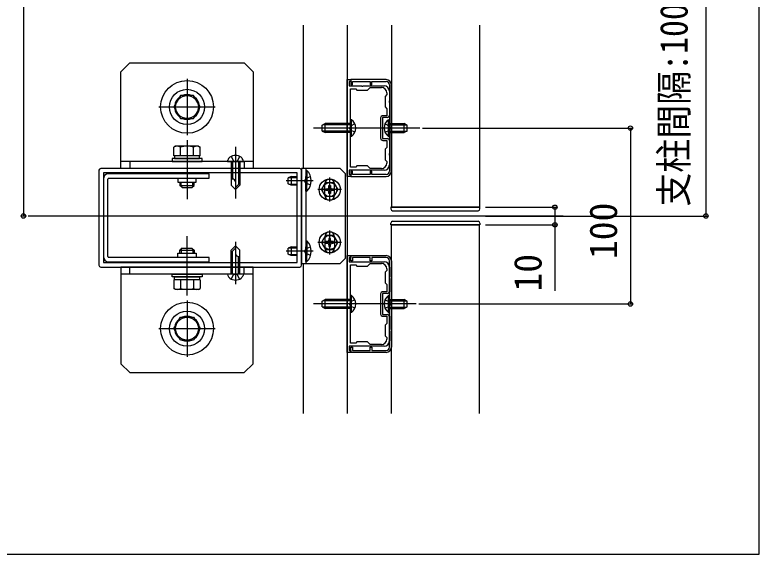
# Model space of a CAD drawing. Units: millimetres, scale not verified. Extents: x -875 to 875, y -1307 to 1299.
# Drawn here: x 579.2 to 875, y -1307 to -1092.5 of the extents above; entities that cross this region are included whole.
import ezdxf
from ezdxf.enums import TextEntityAlignment as Align

# ---------------------------------------------------------------- set-up
doc = ezdxf.new("R2010")
doc.units = ezdxf.units.MM
doc.header["$LTSCALE"] = 4
for name, color, linetype in [('0-2_YKK_11', 7, 'Continuous'), ('0-3_YKK_12', 2, 'Continuous'), ('0-4_YKK_13', 4, 'Continuous'), ('0-5_YKK_D', 6, 'Continuous'), ('0-6_YKK_ZWAK', 7, 'Continuous')]:
    doc.layers.add(name, color=color, linetype=linetype)
doc.styles.add('ＭＳ ゴシック', font='')
doc.styles.get('ＭＳ ゴシック').set_extended_font_data('MS Gothic')

msp = doc.modelspace()

# ---------------------------------------------------------------- linework, layer by layer
at = {"layer": '0-2_YKK_11'}
for p, q in [((728.07, -1120.35), (728.07, -1154.65)), ((728.84, -1154.65), (728.84, -1120.35)), ((724.57, -1133.51), (724.57, -1141.49)), ((612.64, -1154.3), (612.64, -1192.1)), ((692.44, -1153.6), (613.34, -1153.6)), ((693.14, -1192.1), (693.14, -1154.3)), ((728.07, -1224.65), (728.07, -1190.35)), ((728.84, -1190.35), (728.84, -1224.65)), ((613.34, -1192.8), (692.44, -1192.8)), ((724.57, -1203.51), (724.57, -1211.49))]:
    msp.add_line(p, q, dxfattribs=at)
for points in [[(711.34, -1156.75), (711.34, -1118.25), (712.74, -1118.25), (712.74, -1118.95), (712.04, -1118.95), (712.04, -1120.7), (716.97, -1120.7), (717.098, -1120.784), (717.483, -1120.784), (717.611, -1120.7), (725.97, -1120.7)], [(726.74, -1118.25), (712.74, -1118.25), (712.74, -1120.35), (713.44, -1120.35), (713.44, -1119.02), (720.441, -1119.02), (720.441, -1120.35), (721.141, -1120.35), (721.141, -1119.02), (726.74, -1119.02)], [(712.6, -1153.04), (712.6, -1121.96), (714.7, -1121.96), (715.19, -1122.45), (719.39, -1122.45), (720.44, -1121.4), (724.92, -1121.4)], [(727.02, -1123.5), (727.02, -1124.2), (726.32, -1124.9), (726.32, -1129.1), (727.02, -1129.8), (727.02, -1132.6), (725.48, -1132.6)], [(728.07, -1122.8), (728.07, -1126.679), (727.986, -1126.808), (727.986, -1127.192), (728.07, -1127.321), (728.07, -1132.6)], [(727.37, -1133.3), (725.27, -1133.3), (725.27, -1141.7), (727.37, -1141.7)], [(725.48, -1142.4), (727.02, -1142.4), (727.02, -1145.2), (726.32, -1145.9), (726.32, -1150.1), (727.02, -1150.8), (727.02, -1151.5)], [(728.07, -1142.4), (728.07, -1147.679), (727.986, -1147.808), (727.986, -1148.192), (728.07, -1148.321), (728.07, -1152.2)], [(724.92, -1153.6), (720.44, -1153.6), (719.39, -1152.55), (715.19, -1152.55), (714.7, -1153.04), (712.6, -1153.04)], [(725.97, -1154.3), (717.611, -1154.3), (717.483, -1154.216), (717.098, -1154.216), (716.97, -1154.3), (712.04, -1154.3), (712.04, -1156.05), (712.74, -1156.05), (712.74, -1156.75), (711.34, -1156.75)], [(726.74, -1155.98), (721.141, -1155.98), (721.141, -1154.65), (720.441, -1154.65), (720.441, -1155.98), (713.44, -1155.98), (713.44, -1154.65), (712.74, -1154.65), (712.74, -1156.75), (726.74, -1156.75)], [(711.34, -1226.75), (711.34, -1188.25), (712.74, -1188.25), (712.74, -1188.95), (712.04, -1188.95), (712.04, -1190.7), (716.97, -1190.7), (717.098, -1190.784), (717.483, -1190.784), (717.611, -1190.7), (725.97, -1190.7)], [(726.74, -1189.02), (721.141, -1189.02), (721.141, -1190.35), (720.441, -1190.35), (720.441, -1189.02), (713.44, -1189.02), (713.44, -1190.35), (712.74, -1190.35), (712.74, -1188.25), (726.74, -1188.25)], [(712.6, -1223.04), (712.6, -1191.96), (714.7, -1191.96), (715.19, -1192.45), (719.39, -1192.45), (720.44, -1191.4), (724.92, -1191.4)], [(727.02, -1193.5), (727.02, -1194.2), (726.32, -1194.9), (726.32, -1199.1), (727.02, -1199.8), (727.02, -1202.6), (725.48, -1202.6)], [(728.07, -1192.8), (728.07, -1196.679), (727.986, -1196.808), (727.986, -1197.192), (728.07, -1197.321), (728.07, -1202.6)], [(727.37, -1203.3), (725.27, -1203.3), (725.27, -1211.7), (727.37, -1211.7)], [(725.48, -1212.4), (727.02, -1212.4), (727.02, -1215.2), (726.32, -1215.9), (726.32, -1220.1), (727.02, -1220.8), (727.02, -1221.5)], [(728.07, -1212.4), (728.07, -1217.679), (727.986, -1217.808), (727.986, -1218.192), (728.07, -1218.321), (728.07, -1222.2)], [(725.97, -1224.3), (717.611, -1224.3), (717.483, -1224.216), (717.098, -1224.216), (716.97, -1224.3), (712.04, -1224.3), (712.04, -1226.05), (712.74, -1226.05), (712.74, -1226.75), (711.34, -1226.75)], [(724.92, -1223.6), (720.44, -1223.6), (719.39, -1222.55), (715.19, -1222.55), (714.7, -1223.04), (712.6, -1223.04)], [(726.74, -1226.75), (712.74, -1226.75), (712.74, -1224.65), (713.44, -1224.65), (713.44, -1225.98), (720.441, -1225.98), (720.441, -1224.65), (721.141, -1224.65), (721.141, -1225.98), (726.74, -1225.98)]]:
    msp.add_lwpolyline(points, dxfattribs=at)
msp.add_lwpolyline([(614.39, -1191.05), (691.39, -1191.05), (691.39, -1155.35), (614.39, -1155.35)], close=True, dxfattribs=at)
for centre, radius, start, end in [((725.97, -1122.8), 2.1, 0.00001, 89.99999), ((726.74, -1120.35), 2.1, 0.00001, 89.99999), ((726.74, -1120.35), 1.33, 0.00037, 90.00035), ((724.92, -1123.5), 2.1, 0.00001, 89.99999), ((725.48, -1133.51), 0.91, 90.00001, 179.99999), ((727.37, -1132.6), 0.7, 270.00001, 359.99999), ((725.48, -1141.49), 0.91, 180.00001, 269.99999), ((727.37, -1142.4), 0.7, 0.00001, 89.99999), ((724.92, -1151.5), 2.1, 270.00001, 359.99999), ((725.97, -1152.2), 2.1, 270.00001, 359.99999), ((613.34, -1154.3), 0.7, 90.00001, 179.99999), ((692.44, -1154.3), 0.7, 0.00001, 89.99999), ((726.74, -1154.65), 1.33, 270.00001, 359.99999), ((726.74, -1154.65), 2.1, 270.00001, 359.99999), ((726.74, -1190.35), 2.1, 0.00001, 89.99999), ((724.92, -1193.5), 2.1, 0.00001, 89.99999), ((725.97, -1192.8), 2.1, 0.00001, 89.99999), ((726.74, -1190.35), 1.33, 0.00001, 89.99999), ((613.34, -1192.1), 0.7, 180.00001, 269.99999), ((692.44, -1192.1), 0.7, 270.00001, 359.99999), ((725.48, -1203.51), 0.91, 90.00001, 179.99999), ((727.37, -1202.6), 0.7, 270.00001, 359.99999), ((725.48, -1211.49), 0.91, 180.00001, 269.99999), ((727.37, -1212.4), 0.7, 0.00001, 89.99999), ((724.92, -1221.5), 2.1, 270.00001, 359.99999), ((725.97, -1222.2), 2.1, 270.00001, 359.99999), ((726.74, -1224.65), 2.1, 270.00001, 359.99999), ((726.74, -1224.65), 1.33, 269.99965, 359.99963)]:
    msp.add_arc(centre, radius, start, end, dxfattribs=at)
at = {"layer": '0-3_YKK_12'}
for p, q in [((693.84, -1096.555), (693.84, -1153.6)), ((711.34, -1096.555), (711.34, -1251.037)), ((728.84, -1096.555), (728.84, -1169)), ((763.84, -1096.555), (763.84, -1169)), ((728.84, -1169), (763.84, -1169)), ((797.07, -1172.5), (584.522, -1172.5)), ((728.84, -1251.037), (728.84, -1176)), ((728.84, -1176), (763.84, -1176)), ((763.84, -1251.037), (763.84, -1176)), ((693.84, -1191.4), (693.84, -1251.037))]:
    msp.add_line(p, q, dxfattribs=at)
at = {"layer": '0-4_YKK_13'}
for p, q in [((621.39, -1115.1), (624.89, -1111.6)), ((624.89, -1111.6), (670.39, -1111.6)), ((673.89, -1115.1), (670.39, -1111.6)), ((647.64, -1117.9), (647.64, -1140.3)), ((636.44, -1129.1), (658.84, -1129.1)), ((701.4, -1136.31), (702.59, -1135.75)), ((712.6, -1135.75), (702.59, -1135.75)), ((712.6, -1140.825), (712.6, -1134.175)), ((728.07, -1140.825), (728.07, -1134.175)), ((728.07, -1135.75), (733.88, -1135.75)), ((735.07, -1136.31), (733.88, -1135.75)), ((740.172, -1137.5), (697.9, -1137.5)), ((701.4, -1138.69), (701.4, -1136.31)), ((701.4, -1138.69), (702.59, -1139.25)), ((712.6, -1136.208), (701.617, -1136.208)), ((728.07, -1136.208), (734.854, -1136.208)), ((735.07, -1138.69), (733.88, -1139.25)), ((735.07, -1138.69), (735.07, -1136.31)), ((712.6, -1138.792), (701.617, -1138.792)), ((712.957, -1140.825), (712.6, -1140.825)), ((727.714, -1140.825), (728.07, -1140.825)), ((728.07, -1138.792), (734.854, -1138.792)), ((647.64, -1142.305), (647.64, -1165.826)), ((643.09, -1144.71), (642.386, -1145.116)), ((642.386, -1148.56), (642.386, -1145.116)), ((652.19, -1144.71), (643.09, -1144.71)), ((645.013, -1148.56), (645.013, -1145.116)), ((650.267, -1148.56), (650.267, -1145.116)), ((652.19, -1144.71), (652.894, -1145.116)), ((652.894, -1148.56), (652.894, -1145.116)), ((666.89, -1144.92), (666.89, -1165.5)), ((652.894, -1148.56), (642.386, -1148.56)), ((650.44, -1148.56), (644.84, -1148.56)), ((663.74, -1150.8), (663.875, -1150.297)), ((673.89, -1150.8), (621.39, -1150.8)), ((624.89, -1150.8), (624.89, -1153.6)), ((665.665, -1150.8), (665.665, -1157.8)), ((668.115, -1150.8), (668.115, -1159.9)), ((670.39, -1150.8), (670.39, -1153.6)), ((694.89, -1153.6), (694.89, -1191.4)), ((694.89, -1154.37), (694.89, -1160.25)), ((694.89, -1154.37), (695.247, -1154.37)), ((695.247, -1154.37), (695.247, -1160.25)), ((614.39, -1157.8), (614.39, -1188.6)), ((616.14, -1188.6), (616.14, -1157.8)), ((616.49, -1157.45), (656.39, -1157.45)), ((644.84, -1159.06), (644.84, -1160.32)), ((645.294, -1160.774), (645.294, -1159.06)), ((649.987, -1160.774), (649.987, -1159.06)), ((650.44, -1160.32), (650.44, -1159.06)), ((665.665, -1157.8), (665.14, -1157.8)), ((668.64, -1159.375), (666.89, -1161.125)), ((697.757, -1158.5), (687.051, -1158.5)), ((689.08, -1156.75), (687.89, -1157.31)), ((687.89, -1159.69), (687.89, -1157.31)), ((688.107, -1157.208), (691.39, -1157.208)), ((689.08, -1156.75), (691.39, -1156.75)), ((689.08, -1156.75), (689.08, -1160.25)), ((694.89, -1162.63), (694.89, -1156.75)), ((695.247, -1162.63), (695.247, -1156.75)), ((704.34, -1166.756), (704.34, -1157.244)), ((644.84, -1160.32), (650.44, -1160.32)), ((645.68, -1161.16), (644.84, -1160.32)), ((645.68, -1161.16), (649.6, -1161.16)), ((649.6, -1161.16), (650.44, -1160.32)), ((689.08, -1160.25), (687.89, -1159.69)), ((688.107, -1159.792), (691.39, -1159.792)), ((691.39, -1160.25), (689.08, -1160.25)), ((709.096, -1162), (699.584, -1162)), ((702.415, -1164.275), (702.415, -1159.725)), ((706.265, -1164.275), (706.265, -1159.725)), ((694.89, -1162.63), (695.247, -1162.63)), ((693.14, -1191.256), (693.14, -1170.544)), ((728.84, -1169), (763.84, -1169)), ((729.33, -1170.4), (763.35, -1170.4)), ((764.05, -1169.7), (764.05, -1169)), ((728.84, -1176), (763.84, -1176)), ((729.33, -1174.6), (763.35, -1174.6)), ((764.05, -1175.3), (764.05, -1176)), ((704.34, -1187.756), (704.34, -1178.244)), ((647.64, -1204.095), (647.64, -1180.574)), ((666.89, -1182.799), (666.89, -1199.558)), ((694.89, -1182.37), (694.89, -1188.25)), ((694.89, -1182.37), (695.247, -1182.37)), ((695.247, -1182.37), (695.247, -1188.25)), ((709.096, -1183), (699.584, -1183)), ((702.415, -1180.725), (702.415, -1185.275)), ((706.265, -1180.725), (706.265, -1185.275)), ((645.68, -1185.24), (644.84, -1186.08)), ((645.294, -1185.626), (645.294, -1187.34)), ((645.68, -1185.24), (649.6, -1185.24)), ((649.6, -1185.24), (650.44, -1186.08)), ((649.987, -1185.626), (649.987, -1187.34)), ((665.14, -1187.025), (666.89, -1185.275)), ((689.08, -1184.75), (687.89, -1185.31)), ((687.89, -1187.69), (687.89, -1185.31)), ((688.107, -1185.208), (691.39, -1185.208)), ((689.08, -1184.75), (691.39, -1184.75)), ((689.08, -1184.75), (689.08, -1188.25)), ((694.89, -1190.63), (694.89, -1184.75)), ((695.247, -1190.63), (695.247, -1184.75)), ((656.39, -1188.95), (616.49, -1188.95)), ((644.84, -1186.08), (650.44, -1186.08)), ((644.84, -1187.34), (644.84, -1186.08)), ((650.44, -1186.08), (650.44, -1187.34)), ((656.39, -1190.7), (656.39, -1188.95)), ((665.665, -1195.6), (665.665, -1186.5)), ((668.115, -1188.6), (668.64, -1188.6)), ((668.115, -1195.6), (668.115, -1188.6)), ((697.757, -1186.5), (687.051, -1186.5)), ((689.08, -1188.25), (687.89, -1187.69)), ((688.107, -1187.792), (691.39, -1187.792)), ((691.39, -1188.25), (689.08, -1188.25)), ((616.49, -1190.7), (656.39, -1190.7)), ((694.89, -1190.63), (695.247, -1190.63)), ((624.89, -1195.6), (624.89, -1192.8)), ((670.39, -1195.6), (670.39, -1192.8)), ((673.89, -1195.6), (621.39, -1195.6)), ((642.386, -1197.84), (642.386, -1201.284)), ((652.894, -1197.84), (642.386, -1197.84)), ((650.44, -1197.84), (644.84, -1197.84)), ((645.013, -1197.84), (645.013, -1201.284)), ((650.267, -1197.84), (650.267, -1201.284)), ((652.894, -1197.84), (652.894, -1201.284)), ((670.04, -1195.6), (669.905, -1196.103)), ((643.09, -1201.69), (642.386, -1201.284)), ((652.19, -1201.69), (643.09, -1201.69)), ((652.19, -1201.69), (652.894, -1201.284)), ((647.64, -1206.1), (647.64, -1228.5)), ((701.4, -1206.31), (702.59, -1205.75)), ((701.4, -1208.69), (701.4, -1206.31)), ((712.6, -1206.208), (701.617, -1206.208)), ((712.6, -1205.75), (702.59, -1205.75)), ((712.6, -1210.825), (712.6, -1204.175)), ((728.07, -1210.825), (728.07, -1204.175)), ((728.07, -1205.75), (733.88, -1205.75)), ((728.07, -1206.208), (734.854, -1206.208)), ((735.07, -1206.31), (733.88, -1205.75)), ((735.07, -1208.69), (735.07, -1206.31)), ((738.699, -1207.5), (697.9, -1207.5)), ((701.4, -1208.69), (702.59, -1209.25)), ((712.6, -1208.792), (701.617, -1208.792)), ((728.07, -1208.792), (734.854, -1208.792)), ((735.07, -1208.69), (733.88, -1209.25)), ((712.957, -1210.825), (712.6, -1210.825)), ((727.714, -1210.825), (728.07, -1210.825)), ((636.44, -1217.3), (658.84, -1217.3)), ((621.39, -1231.3), (624.89, -1234.8)), ((673.89, -1231.3), (670.39, -1234.8)), ((624.89, -1234.8), (670.39, -1234.8))]:
    msp.add_line(p, q, dxfattribs=at)
for points in [[(673.89, -1115.1), (673.89, -1150.8), (673.89, -1153.6), (621.39, -1153.6), (621.39, -1150.8), (621.39, -1115.1)], [(712.6, -1139.25), (702.59, -1139.25), (702.59, -1135.75)], [(712.957, -1140.825), (712.957, -1134.175), (712.6, -1134.175)], [(727.714, -1140.825), (727.714, -1134.175), (728.07, -1134.175)], [(728.07, -1139.25), (733.88, -1139.25), (733.88, -1135.75)], [(714.35, -1135.855), (712.621, -1136.699), (712.195, -1137.5)], [(714.35, -1139.145), (712.621, -1138.302), (712.195, -1137.5)], [(726.32, -1135.855), (728.05, -1136.699), (728.476, -1137.5)], [(726.32, -1139.145), (728.05, -1138.302), (728.476, -1137.5)], [(663.74, -1150.8), (670.04, -1150.8), (669.905, -1150.297)], [(665.245, -1148.797), (666.085, -1150.519), (666.89, -1150.947)], [(668.535, -1148.797), (667.695, -1150.519), (666.89, -1150.947)], [(665.14, -1150.8), (665.14, -1160.25), (666.89, -1162)], [(668.64, -1150.8), (668.64, -1160.25), (666.89, -1162)], [(656.39, -1157.45), (656.39, -1155.7), (616.49, -1155.7)], [(644.035, -1157.45), (644.035, -1159.06), (651.245, -1159.06), (651.245, -1157.45)], [(696.718, -1156.75), (694.773, -1157.698), (694.347, -1158.5)], [(696.718, -1160.25), (694.773, -1159.301), (694.347, -1158.5)], [(703.416, -1162.308), (702.765, -1162.308), (702.765, -1161.692), (703.416, -1161.692)], [(704.032, -1161.076), (704.032, -1160.425), (704.648, -1160.425), (704.648, -1161.076)], [(705.264, -1161.692), (705.915, -1161.692), (705.915, -1162.308), (705.264, -1162.308)], [(704.648, -1162.924), (704.648, -1163.575), (704.032, -1163.575), (704.032, -1162.924)], [(764.05, -1169), (728.63, -1169), (728.63, -1169.7)], [(764.05, -1176), (728.63, -1176), (728.63, -1175.3)], [(703.416, -1182.692), (702.765, -1182.692), (702.765, -1183.308), (703.416, -1183.308)], [(704.648, -1182.076), (704.648, -1181.425), (704.032, -1181.425), (704.032, -1182.076)], [(705.264, -1183.308), (705.915, -1183.308), (705.915, -1182.692), (705.264, -1182.692)], [(665.14, -1195.6), (665.14, -1186.15), (666.89, -1184.4)], [(668.64, -1195.6), (668.64, -1186.15), (666.89, -1184.4)], [(696.718, -1184.75), (694.773, -1185.698), (694.347, -1186.5)], [(704.032, -1183.924), (704.032, -1184.575), (704.648, -1184.575), (704.648, -1183.924)], [(644.035, -1188.95), (644.035, -1187.34), (651.245, -1187.34), (651.245, -1188.95)], [(696.718, -1188.25), (694.773, -1187.301), (694.347, -1186.5)], [(673.89, -1231.3), (673.89, -1195.6), (673.89, -1192.8), (621.39, -1192.8), (621.39, -1195.6), (621.39, -1231.3)], [(670.04, -1195.6), (663.74, -1195.6), (663.875, -1196.103)], [(665.245, -1197.603), (666.085, -1195.881), (666.89, -1195.453)], [(668.535, -1197.603), (667.695, -1195.881), (666.89, -1195.453)], [(712.6, -1209.25), (702.59, -1209.25), (702.59, -1205.75)], [(714.35, -1205.855), (712.621, -1206.699), (712.195, -1207.5)], [(712.957, -1210.825), (712.957, -1204.175), (712.6, -1204.175)], [(726.32, -1205.855), (728.05, -1206.698), (728.476, -1207.5)], [(727.714, -1210.825), (727.714, -1204.175), (728.07, -1204.175)], [(728.07, -1209.25), (733.88, -1209.25), (733.88, -1205.75)], [(714.35, -1209.145), (712.621, -1208.302), (712.195, -1207.5)], [(726.32, -1209.145), (728.05, -1208.301), (728.476, -1207.5)]]:
    msp.add_lwpolyline(points, dxfattribs=at)
for points in [[(642.386, -1129.1), (645.013, -1133.65), (650.267, -1133.65), (652.894, -1129.1), (650.267, -1124.55), (645.013, -1124.55)], [(641.69, -1150.8), (653.59, -1150.8), (653.59, -1149.68), (641.69, -1149.68)], [(642.705, -1149.68), (652.575, -1149.68), (652.575, -1148.56), (642.705, -1148.56)], [(710.64, -1189.3), (710.64, -1155.7), (708.54, -1153.6), (693.14, -1153.6), (693.14, -1191.4), (708.54, -1191.4)], [(707.573, -1162), (705.957, -1164.8), (702.724, -1164.8), (701.107, -1162), (702.724, -1159.2), (705.957, -1159.2)], [(707.573, -1183), (705.957, -1180.2), (702.724, -1180.2), (701.107, -1183), (702.724, -1185.8), (705.957, -1185.8)], [(641.69, -1195.6), (653.59, -1195.6), (653.59, -1196.72), (641.69, -1196.72)], [(642.705, -1196.72), (652.575, -1196.72), (652.575, -1197.84), (642.705, -1197.84)], [(642.386, -1217.3), (645.013, -1212.75), (650.267, -1212.75), (652.894, -1217.3), (650.267, -1221.85), (645.013, -1221.85)]]:
    msp.add_lwpolyline(points, close=True, dxfattribs=at)
for centre, radius in [((647.64, -1129.1), 10.5), ((647.64, -1129.1), 7), ((647.64, -1129.1), 4.55), ((704.34, -1162), 4.2), ((704.34, -1162), 2.8), ((704.34, -1183), 4.2), ((704.34, -1183), 2.8), ((647.64, -1217.3), 10.5), ((647.64, -1217.3), 7), ((647.64, -1217.3), 4.55)]:
    msp.add_circle(centre, radius, dxfattribs=at)
for centre, radius, start, end in [((647.64, -1129.1), 4.935, 127.21814, 172.78186), ((647.64, -1129.1), 4.935, 67.21814, 112.78186), ((647.64, -1129.1), 4.935, 7.21814, 52.78186), ((647.64, -1129.1), 4.935, 187.21814, 232.78186), ((647.64, -1129.1), 4.935, 307.21814, 352.78186), ((647.64, -1129.1), 4.935, 247.21814, 292.78186), ((710.658, -1137.5), 4.042, 304.65097, 55.34903), ((730.012, -1137.5), 4.042, 124.65097, 235.34903), ((643.7, -1147.036), 2.326, 55.61575, 124.38425), ((647.64, -1153.404), 8.694, 72.41205, 107.58795), ((651.581, -1147.036), 2.326, 55.61575, 124.38425), ((665.904, -1150.84), 2.1, 125.96792, 165), ((666.89, -1152.2), 3.78, 54.03208, 125.96792), ((667.877, -1150.84), 2.1, 15, 54.03208), ((616.49, -1157.8), 2.1, 90, 180), ((691.228, -1158.5), 5.763, 314.2189, 45.7811), ((616.49, -1157.8), 0.35, 90, 180), ((665.724, -1158.965), 1.167, 0, 92.86598), ((704.34, -1159.725), 1.925, 90, 180), ((704.34, -1159.725), 1.925, 0, 90), ((703.416, -1161.076), 0.616, 270, 0), ((703.416, -1162.924), 0.616, 0, 90), ((705.264, -1161.076), 0.616, 180, 270), ((705.264, -1162.924), 0.616, 90, 180), ((704.34, -1164.275), 1.925, 180, 270), ((704.34, -1164.275), 1.925, 270, 0), ((729.33, -1169.7), 0.7, 180, 270), ((763.35, -1169.7), 0.7, 270, 0), ((729.33, -1175.3), 0.7, 90, 180), ((763.35, -1175.3), 0.7, 0, 90), ((704.34, -1180.725), 1.925, 90, 180), ((704.34, -1180.725), 1.925, 0, 90), ((691.228, -1186.5), 5.763, 314.2189, 45.7811), ((703.416, -1182.076), 0.616, 270, 0), ((705.264, -1182.076), 0.616, 180, 270), ((704.34, -1185.275), 1.925, 180, 270), ((703.416, -1183.924), 0.616, 0, 90), ((704.34, -1185.275), 1.925, 270, 0), ((705.264, -1183.924), 0.616, 90, 180), ((616.49, -1188.6), 2.1, 180, 270), ((616.49, -1188.6), 0.35, 180, 270), ((668.057, -1187.435), 1.167, 180, 272.86598), ((665.904, -1195.56), 2.1, 195, 234.03208), ((666.89, -1194.2), 3.78, 234.03208, 305.96792), ((667.877, -1195.56), 2.1, 305.96792, 345), ((643.7, -1199.364), 2.326, 235.61575, 304.38425), ((647.64, -1192.996), 8.694, 252.41205, 287.58795), ((651.581, -1199.364), 2.326, 235.61575, 304.38425), ((710.658, -1207.5), 4.042, 304.65097, 55.34903), ((730.012, -1207.5), 4.042, 124.65097, 235.34903), ((647.64, -1217.3), 4.935, 67.21814, 112.78186), ((647.64, -1217.3), 4.935, 127.21814, 172.78186), ((647.64, -1217.3), 4.935, 7.21814, 52.78186), ((647.64, -1217.3), 4.935, 187.21814, 232.78186), ((647.64, -1217.3), 4.935, 307.21814, 352.78186), ((647.64, -1217.3), 4.935, 247.21814, 292.78186)]:
    msp.add_arc(centre, radius, start, end, dxfattribs=at)
at = {"layer": '0-5_YKK_D'}
for p, q in [((582.64, -1004.5), (582.64, -1172.5)), ((853.84, -1004.5), (853.84, -1172.5)), ((741.172, -1137.5), (824.84, -1137.5)), ((823.84, -1137.5), (823.84, -1207.5)), ((766.24, -1169), (794.84, -1169)), ((583.522, -1172.5), (581.64, -1172.5)), ((766.24, -1172.5), (854.84, -1172.5)), ((766.24, -1176), (794.84, -1176)), ((739.699, -1207.5), (824.84, -1207.5))]:
    msp.add_line(p, q, dxfattribs=at)
msp.add_lwpolyline([(793.84, -1169), (793.84, -1176), (793.84, -1202.25)], dxfattribs=at)
for centre in [(823.84, -1137.5), (793.84, -1169), (582.64, -1172.5), (853.84, -1172.5), (793.84, -1176), (823.84, -1207.5)]:
    msp.add_circle(centre, 0.875, dxfattribs=at)
at = {"layer": '0-6_YKK_ZWAK'}
msp.add_lwpolyline([(-875, -1307), (875, -1307), (875, 1243)], dxfattribs=at)

# ---------------------------------------------------------------- texts
at = {"layer": '0-5_YKK_D', "style": 'ＭＳ ゴシック', "width": 0.9}
msp.add_text('支柱間隔:1000以下', height=11, rotation=90, dxfattribs=at).set_placement((849.88, -1168.771), align=Align.BOTTOM_LEFT)
at = {"layer": '0-5_YKK_D', "style": 'ＭＳ ゴシック'}
for s, p in [('100', (821.84, -1189.631)), ('10', (791.84, -1202.551))]:
    msp.add_text(s, height=11, rotation=90, dxfattribs=at).set_placement(p, align=Align.BOTTOM_LEFT)

doc.saveas('drawing.dxf')
